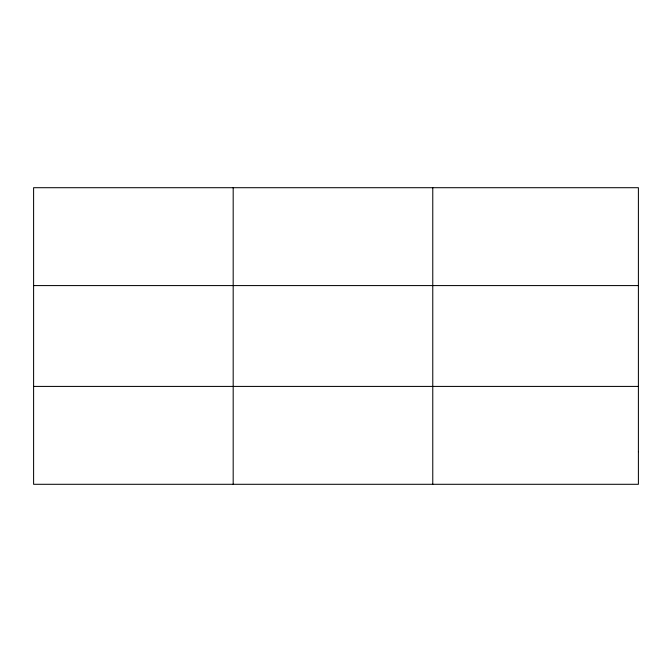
<?xml version="1.0" encoding="UTF-8"?>
<svg xmlns="http://www.w3.org/2000/svg" width="672" height="672" viewBox="0 0 672 672"><rect width="100%" height="100%" fill="white"/><g stroke="black" fill="none" stroke-linecap="round" stroke-linejoin="round"><path stroke-width="1.01" d="M233.184 187.706L233.184 484.294M432.768 187.706L432.768 484.294M33.6 285.583L638.4 285.583M33.6 386.417L638.4 386.417M638.4 451.668L638.4 484.294L33.6 484.294L33.6 187.706L638.4 187.706L638.4 451.668"/></g></svg>
